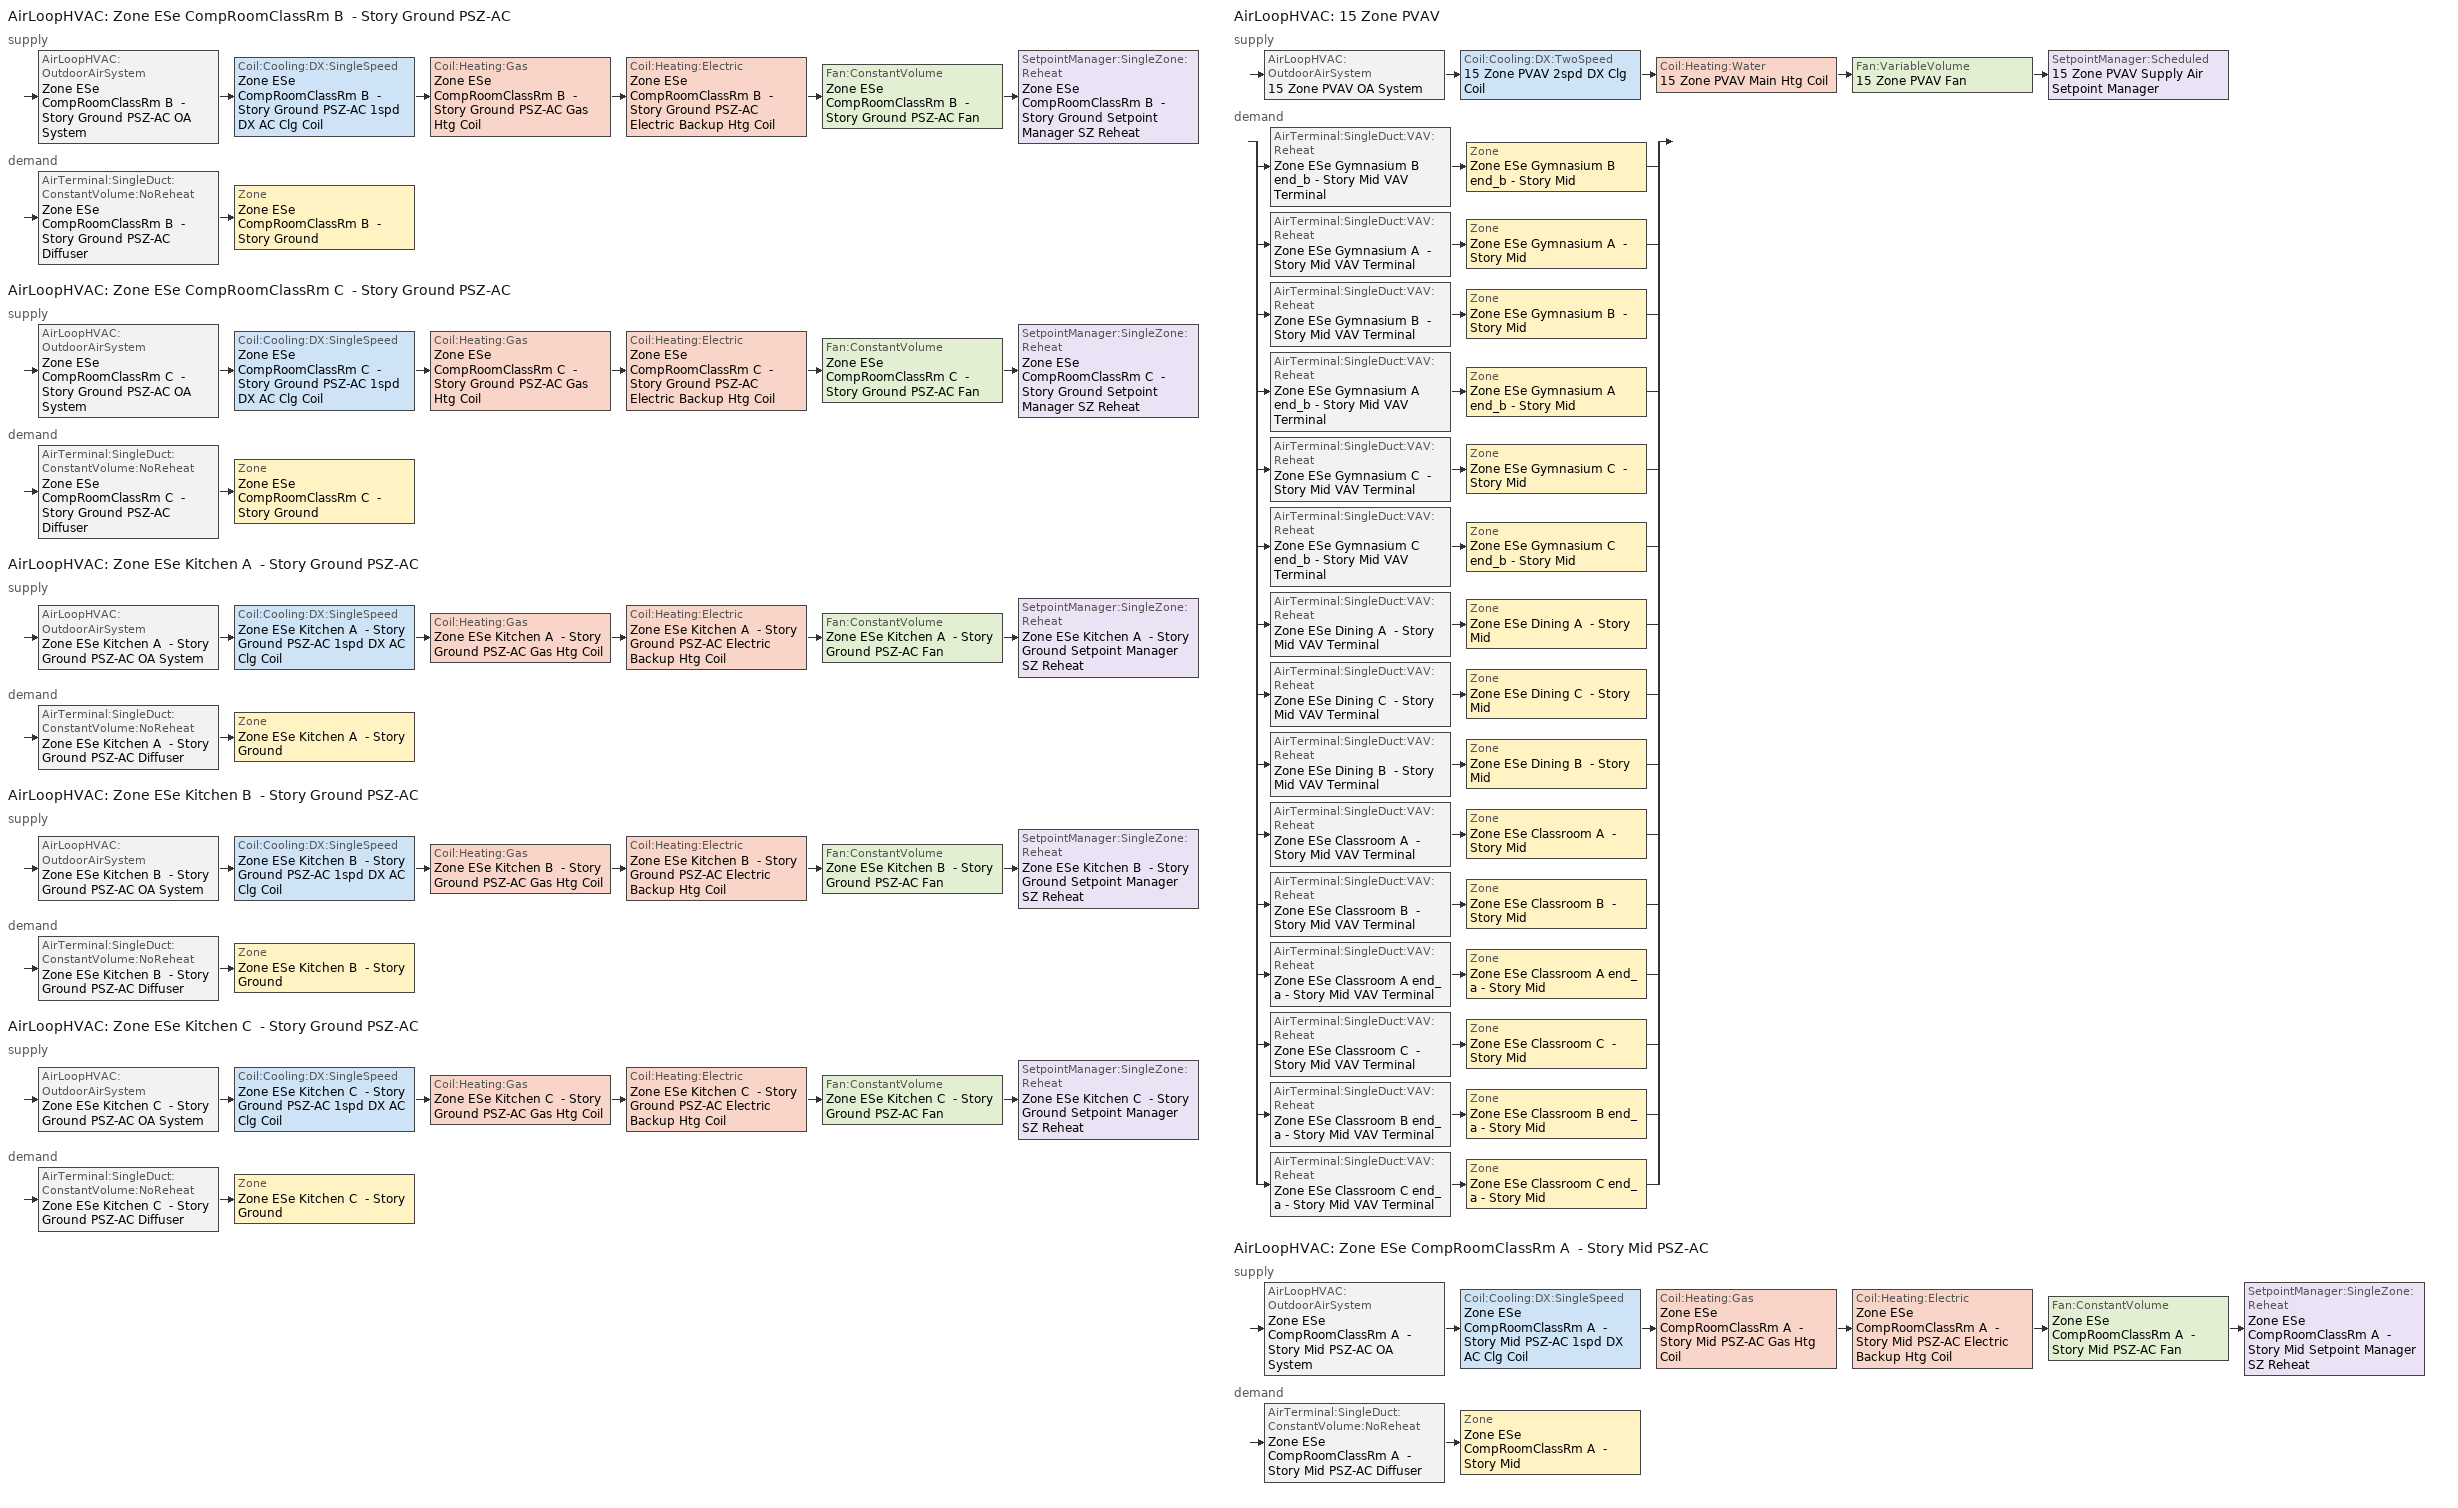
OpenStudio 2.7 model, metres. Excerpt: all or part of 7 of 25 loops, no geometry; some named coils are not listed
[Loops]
AirLoopHVAC 'Zone ESe CompRoomClassRm B  - Story Ground PSZ-AC'
 supply: AirLoopHVAC:OutdoorAirSystem 'Zone ESe CompRoomClassRm B  - Story Ground PSZ-AC OA System' > Coil:Cooling:DX:SingleSpeed 'Zone ESe CompRoomClassRm B  - Story Ground PSZ-AC 1spd DX AC Clg Coil' > Coil:Heating:Gas 'Zone ESe CompRoomClassRm B  - Story Ground PSZ-AC Gas Htg Coil' > Coil:Heating:Electric 'Zone ESe CompRoomClassRm B  - Story Ground PSZ-AC Electric Backup Htg Coil' > Fan:ConstantVolume 'Zone ESe CompRoomClassRm B  - Story Ground PSZ-AC Fan' > SetpointManager:SingleZone:Reheat 'Zone ESe CompRoomClassRm B  - Story Ground Setpoint Manager SZ Reheat'
 demand: AirTerminal:SingleDuct:ConstantVolume:NoReheat 'Zone ESe CompRoomClassRm B  - Story Ground PSZ-AC Diffuser' > Zone 'Zone ESe CompRoomClassRm B  - Story Ground'
AirLoopHVAC 'Zone ESe CompRoomClassRm C  - Story Ground PSZ-AC'
 supply: AirLoopHVAC:OutdoorAirSystem 'Zone ESe CompRoomClassRm C  - Story Ground PSZ-AC OA System' > Coil:Cooling:DX:SingleSpeed 'Zone ESe CompRoomClassRm C  - Story Ground PSZ-AC 1spd DX AC Clg Coil' > Coil:Heating:Gas 'Zone ESe CompRoomClassRm C  - Story Ground PSZ-AC Gas Htg Coil' > Coil:Heating:Electric 'Zone ESe CompRoomClassRm C  - Story Ground PSZ-AC Electric Backup Htg Coil' > Fan:ConstantVolume 'Zone ESe CompRoomClassRm C  - Story Ground PSZ-AC Fan' > SetpointManager:SingleZone:Reheat 'Zone ESe CompRoomClassRm C  - Story Ground Setpoint Manager SZ Reheat'
 demand: AirTerminal:SingleDuct:ConstantVolume:NoReheat 'Zone ESe CompRoomClassRm C  - Story Ground PSZ-AC Diffuser' > Zone 'Zone ESe CompRoomClassRm C  - Story Ground'
AirLoopHVAC 'Zone ESe Kitchen A  - Story Ground PSZ-AC'
 supply: AirLoopHVAC:OutdoorAirSystem 'Zone ESe Kitchen A  - Story Ground PSZ-AC OA System' > Coil:Cooling:DX:SingleSpeed 'Zone ESe Kitchen A  - Story Ground PSZ-AC 1spd DX AC Clg Coil' > Coil:Heating:Gas 'Zone ESe Kitchen A  - Story Ground PSZ-AC Gas Htg Coil' > Coil:Heating:Electric 'Zone ESe Kitchen A  - Story Ground PSZ-AC Electric Backup Htg Coil' > Fan:ConstantVolume 'Zone ESe Kitchen A  - Story Ground PSZ-AC Fan' > SetpointManager:SingleZone:Reheat 'Zone ESe Kitchen A  - Story Ground Setpoint Manager SZ Reheat'
 demand: AirTerminal:SingleDuct:ConstantVolume:NoReheat 'Zone ESe Kitchen A  - Story Ground PSZ-AC Diffuser' > Zone 'Zone ESe Kitchen A  - Story Ground'
AirLoopHVAC 'Zone ESe Kitchen B  - Story Ground PSZ-AC'
 supply: AirLoopHVAC:OutdoorAirSystem 'Zone ESe Kitchen B  - Story Ground PSZ-AC OA System' > Coil:Cooling:DX:SingleSpeed 'Zone ESe Kitchen B  - Story Ground PSZ-AC 1spd DX AC Clg Coil' > Coil:Heating:Gas 'Zone ESe Kitchen B  - Story Ground PSZ-AC Gas Htg Coil' > Coil:Heating:Electric 'Zone ESe Kitchen B  - Story Ground PSZ-AC Electric Backup Htg Coil' > Fan:ConstantVolume 'Zone ESe Kitchen B  - Story Ground PSZ-AC Fan' > SetpointManager:SingleZone:Reheat 'Zone ESe Kitchen B  - Story Ground Setpoint Manager SZ Reheat'
 demand: AirTerminal:SingleDuct:ConstantVolume:NoReheat 'Zone ESe Kitchen B  - Story Ground PSZ-AC Diffuser' > Zone 'Zone ESe Kitchen B  - Story Ground'
AirLoopHVAC 'Zone ESe Kitchen C  - Story Ground PSZ-AC'
 supply: AirLoopHVAC:OutdoorAirSystem 'Zone ESe Kitchen C  - Story Ground PSZ-AC OA System' > Coil:Cooling:DX:SingleSpeed 'Zone ESe Kitchen C  - Story Ground PSZ-AC 1spd DX AC Clg Coil' > Coil:Heating:Gas 'Zone ESe Kitchen C  - Story Ground PSZ-AC Gas Htg Coil' > Coil:Heating:Electric 'Zone ESe Kitchen C  - Story Ground PSZ-AC Electric Backup Htg Coil' > Fan:ConstantVolume 'Zone ESe Kitchen C  - Story Ground PSZ-AC Fan' > SetpointManager:SingleZone:Reheat 'Zone ESe Kitchen C  - Story Ground Setpoint Manager SZ Reheat'
 demand: AirTerminal:SingleDuct:ConstantVolume:NoReheat 'Zone ESe Kitchen C  - Story Ground PSZ-AC Diffuser' > Zone 'Zone ESe Kitchen C  - Story Ground'
AirLoopHVAC '15 Zone PVAV'
 supply: AirLoopHVAC:OutdoorAirSystem '15 Zone PVAV OA System' > Coil:Cooling:DX:TwoSpeed '15 Zone PVAV 2spd DX Clg Coil' > Coil:Heating:Water '15 Zone PVAV Main Htg Coil' > Fan:VariableVolume '15 Zone PVAV Fan' > SetpointManager:Scheduled '15 Zone PVAV Supply Air Setpoint Manager'
 demand: split
  | AirTerminal:SingleDuct:VAV:Reheat 'Zone ESe Gymnasium B end_b - Story Mid VAV Terminal' > Zone 'Zone ESe Gymnasium B end_b - Story Mid'
  | AirTerminal:SingleDuct:VAV:Reheat 'Zone ESe Gymnasium A  - Story Mid VAV Terminal' > Zone 'Zone ESe Gymnasium A  - Story Mid'
  | AirTerminal:SingleDuct:VAV:Reheat 'Zone ESe Gymnasium B  - Story Mid VAV Terminal' > Zone 'Zone ESe Gymnasium B  - Story Mid'
  | AirTerminal:SingleDuct:VAV:Reheat 'Zone ESe Gymnasium A end_b - Story Mid VAV Terminal' > Zone 'Zone ESe Gymnasium A end_b - Story Mid'
  | AirTerminal:SingleDuct:VAV:Reheat 'Zone ESe Gymnasium C  - Story Mid VAV Terminal' > Zone 'Zone ESe Gymnasium C  - Story Mid'
  | AirTerminal:SingleDuct:VAV:Reheat 'Zone ESe Gymnasium C end_b - Story Mid VAV Terminal' > Zone 'Zone ESe Gymnasium C end_b - Story Mid'
  | AirTerminal:SingleDuct:VAV:Reheat 'Zone ESe Dining A  - Story Mid VAV Terminal' > Zone 'Zone ESe Dining A  - Story Mid'
  | AirTerminal:SingleDuct:VAV:Reheat 'Zone ESe Dining C  - Story Mid VAV Terminal' > Zone 'Zone ESe Dining C  - Story Mid'
  | AirTerminal:SingleDuct:VAV:Reheat 'Zone ESe Dining B  - Story Mid VAV Terminal' > Zone 'Zone ESe Dining B  - Story Mid'
  | AirTerminal:SingleDuct:VAV:Reheat 'Zone ESe Classroom A  - Story Mid VAV Terminal' > Zone 'Zone ESe Classroom A  - Story Mid'
  | AirTerminal:SingleDuct:VAV:Reheat 'Zone ESe Classroom B  - Story Mid VAV Terminal' > Zone 'Zone ESe Classroom B  - Story Mid'
  | AirTerminal:SingleDuct:VAV:Reheat 'Zone ESe Classroom A end_a - Story Mid VAV Terminal' > Zone 'Zone ESe Classroom A end_a - Story Mid'
  | AirTerminal:SingleDuct:VAV:Reheat 'Zone ESe Classroom C  - Story Mid VAV Terminal' > Zone 'Zone ESe Classroom C  - Story Mid'
  | AirTerminal:SingleDuct:VAV:Reheat 'Zone ESe Classroom B end_a - Story Mid VAV Terminal' > Zone 'Zone ESe Classroom B end_a - Story Mid'
  | AirTerminal:SingleDuct:VAV:Reheat 'Zone ESe Classroom C end_a - Story Mid VAV Terminal' > Zone 'Zone ESe Classroom C end_a - Story Mid'
AirLoopHVAC 'Zone ESe CompRoomClassRm A  - Story Mid PSZ-AC'
 supply: AirLoopHVAC:OutdoorAirSystem 'Zone ESe CompRoomClassRm A  - Story Mid PSZ-AC OA System' > Coil:Cooling:DX:SingleSpeed 'Zone ESe CompRoomClassRm A  - Story Mid PSZ-AC 1spd DX AC Clg Coil' > Coil:Heating:Gas 'Zone ESe CompRoomClassRm A  - Story Mid PSZ-AC Gas Htg Coil' > Coil:Heating:Electric 'Zone ESe CompRoomClassRm A  - Story Mid PSZ-AC Electric Backup Htg Coil' > Fan:ConstantVolume 'Zone ESe CompRoomClassRm A  - Story Mid PSZ-AC Fan' > SetpointManager:SingleZone:Reheat 'Zone ESe CompRoomClassRm A  - Story Mid Setpoint Manager SZ Reheat'
 demand: AirTerminal:SingleDuct:ConstantVolume:NoReheat 'Zone ESe CompRoomClassRm A  - Story Mid PSZ-AC Diffuser' > Zone 'Zone ESe CompRoomClassRm A  - Story Mid'
[Sizing:Zone] Zone Cooling Design Supply Air Temperature Input Method=SupplyAirTemperature; Zone Cooling Design Supply Air Temperature {C}=12.7778; Zone Cooling Design Supply Air Temperature Difference {deltaC}=11.11; Zone Heating Design Supply Air Temperature Input Method=SupplyAirTemperature; Zone Heating Design Supply Air Temperature {C}=50; Zone Heating Design Supply Air Temperature Difference {deltaC}=11.11; Zone Cooling Design Supply Air Humidity Ratio {kg-H2O/kg-air}=0.0085; Zone Heating Design Supply Air Humidity Ratio {kg-H2O/kg-air}=0.008; Cooling Design Air Flow Method=DesignDay; Heating Design Air Flow Method=DesignDay; Account for Dedicated Outdoor Air System=No; Dedicated Outdoor Air System Control Strategy=NeutralSupplyAir; Dedicated Outdoor Air Low Setpoint Temperature for Design {C}=autosize; Dedicated Outdoor Air High Setpoint Temperature for Design {C}=autosize
Zone ESe CompRoomClassRm B  - Story Ground; Zone ESe CompRoomClassRm C  - Story Ground; Zone ESe Kitchen A  - Story Ground; Zone ESe Kitchen B  - Story Ground; Zone ESe Kitchen C  - Story Ground; Zone ESe Classroom A end_a - Story Mid; Zone ESe Classroom B end_a - Story Mid; Zone ESe Classroom C end_a - Story Mid; Zone ESe Classroom A  - Story Mid; Zone ESe Classroom B  - Story Mid; Zone ESe Classroom C  - Story Mid; Zone ESe CompRoomClassRm A  - Story Mid; Zone ESe Dining A  - Story Mid; Zone ESe Dining B  - Story Mid; Zone ESe Dining C  - Story Mid; Zone ESe Gymnasium A  - Story Mid; Zone ESe Gymnasium B  - Story Mid; Zone ESe Gymnasium C  - Story Mid; Zone ESe Gymnasium A end_b - Story Mid; Zone ESe Gymnasium B end_b - Story Mid; Zone ESe Gymnasium C end_b - Story Mid
[Zone equipment]
Zone ESe CompRoomClassRm B  - Story Ground: Zone ESe CompRoomClassRm B  - Story Ground PSZ-AC Diffuser
Zone ESe CompRoomClassRm C  - Story Ground: Zone ESe CompRoomClassRm C  - Story Ground PSZ-AC Diffuser
Zone ESe Kitchen A  - Story Ground: Zone ESe Kitchen A  - Story Ground Exhaust Fan, Zone ESe Kitchen A  - Story Ground PSZ-AC Diffuser
Zone ESe Kitchen B  - Story Ground: Zone ESe Kitchen B  - Story Ground Exhaust Fan, Zone ESe Kitchen B  - Story Ground PSZ-AC Diffuser
Zone ESe Kitchen C  - Story Ground: Zone ESe Kitchen C  - Story Ground Exhaust Fan, Zone ESe Kitchen C  - Story Ground PSZ-AC Diffuser
Zone ESe Classroom A end_a - Story Mid: Zone ESe Classroom A end_a - Story Mid Exhaust Fan, Zone ESe Classroom A end_a - Story Mid VAV Terminal
Zone ESe Classroom B end_a - Story Mid: Zone ESe Classroom B end_a - Story Mid Exhaust Fan, Zone ESe Classroom B end_a - Story Mid VAV Terminal
Zone ESe Classroom C end_a - Story Mid: Zone ESe Classroom C end_a - Story Mid Exhaust Fan, Zone ESe Classroom C end_a - Story Mid VAV Terminal
Zone ESe Classroom A  - Story Mid: Zone ESe Classroom A  - Story Mid Exhaust Fan, Zone ESe Classroom A  - Story Mid VAV Terminal
Zone ESe Classroom B  - Story Mid: Zone ESe Classroom B  - Story Mid Exhaust Fan, Zone ESe Classroom B  - Story Mid VAV Terminal
Zone ESe Classroom C  - Story Mid: Zone ESe Classroom C  - Story Mid Exhaust Fan, Zone ESe Classroom C  - Story Mid VAV Terminal
Zone ESe CompRoomClassRm A  - Story Mid: Zone ESe CompRoomClassRm A  - Story Mid PSZ-AC Diffuser
Zone ESe Dining A  - Story Mid: Zone ESe Dining A  - Story Mid VAV Terminal
Zone ESe Dining B  - Story Mid: Zone ESe Dining B  - Story Mid VAV Terminal
Zone ESe Dining C  - Story Mid: Zone ESe Dining C  - Story Mid VAV Terminal
Zone ESe Gymnasium A  - Story Mid: Zone ESe Gymnasium A  - Story Mid VAV Terminal
Zone ESe Gymnasium B  - Story Mid: Zone ESe Gymnasium B  - Story Mid VAV Terminal
Zone ESe Gymnasium C  - Story Mid: Zone ESe Gymnasium C  - Story Mid VAV Terminal
Zone ESe Gymnasium A end_b - Story Mid: Zone ESe Gymnasium A end_b - Story Mid VAV Terminal
Zone ESe Gymnasium B end_b - Story Mid: Zone ESe Gymnasium B end_b - Story Mid VAV Terminal
Zone ESe Gymnasium C end_b - Story Mid: Zone ESe Gymnasium C end_b - Story Mid VAV Terminal
[Fan:ZoneExhaust] Fan Total Efficiency=0.429; Pressure Rise {Pa}=124.544; System Availability Manager Coupling Mode=Decoupled
Name | Availability Schedule | Maximum Flow Rate {m3/s}
Zone ESe Classroom A  - Story Mid Exhaust Fan; Zone ESe Classroom C  - Story Mid Exhaust Fan | D_ESe_All_Fan_Yr | 0.051184
Zone ESe Classroom A end_a - Story Mid Exhaust Fan; Zone ESe Classroom C end_a - Story Mid Exhaust Fan | D_ESe_All_Fan_Yr | 0.026547
Zone ESe Classroom B  - Story Mid Exhaust Fan | D_ESe_All_Fan_Yr | 0.253736
Zone ESe Classroom B end_a - Story Mid Exhaust Fan | D_ESe_All_Fan_Yr | 0.131602
Zone ESe Kitchen A  - Story Ground Exhaust Fan; Zone ESe Kitchen C  - Story Ground Exhaust Fan | DEER Secondary School Kitchen Exhaust Fan DCV Schedule | 0.0107039
Zone ESe Kitchen B  - Story Ground Exhaust Fan | DEER Secondary School Kitchen Exhaust Fan DCV Schedule | 0.053063
[SetpointManager:Scheduled]
15 Zone PVAV Supply Air Setpoint Manager: Control Variable=Temperature; Schedule=Supply Air Temp - 55.0F 1; Setpoint Node or NodeList=15 Zone PVAV Supply Outlet Node
[AirLoopHVAC] Availability Schedule=Always On Discrete; Design Supply Air Flow Rate {m3/s}=AutoSize
Zone ESe CompRoomClassRm B  - Story Ground PSZ-AC; Zone ESe CompRoomClassRm C  - Story Ground PSZ-AC; Zone ESe Kitchen A  - Story Ground PSZ-AC; Zone ESe Kitchen B  - Story Ground PSZ-AC; Zone ESe Kitchen C  - Story Ground PSZ-AC; 15 Zone PVAV; Zone ESe CompRoomClassRm A  - Story Mid PSZ-AC
[Sizing:System] Type of Load to Size On=Sensible; Design Outdoor Air Flow Rate {m3/s}=Autosize; Preheat Design Temperature {C}=7.22222; Preheat Design Humidity Ratio {kg-H2O/kg-Air}=0.008; Precool Design Temperature {C}=12.7778; Precool Design Humidity Ratio {kg-H2O/kg-Air}=0.008; Central Cooling Design Supply Air Temperature {C}=12.7778; Sizing Option=Coincident; 100% Outdoor Air in Cooling=No; 100% Outdoor Air in Heating=No; Central Cooling Design Supply Air Humidity Ratio {kg-H2O/kg-Air}=0.0085; Central Heating Design Supply Air Humidity Ratio {kg-H2O/kg-Air}=0.008; Cooling Design Air Flow Method=DesignDay; Cooling Design Air Flow Rate {m3/s}=0; Heating Design Air Flow Method=DesignDay; Heating Design Air Flow Rate {m3/s}=0; System Outdoor Air Method=ZoneSum; Zone Maximum Outdoor Air Fraction=1; Cooling Supply Air Flow Rate Per Floor Area {m3/s-m2}=0.00996765; Cooling Fraction of Autosized Cooling Supply Air Flow Rate=1; Cooling Supply Air Flow Rate Per Unit Cooling Capacity {m3/s-W}=3.94755e-05; Heating Supply Air Flow Rate Per Floor Area {m3/s-m2}=0.00996765; Heating Fraction of Autosized Heating Supply Air Flow Rate=1; Heating Fraction of Autosized Cooling Supply Air Flow Rate=1; Heating Supply Air Flow Rate Per Unit Heating Capacity {m3/s-W}=3.15882e-05; Cooling Design Capacity Method=CoolingDesignCapacity; Cooling Design Capacity {W}=autosize; Cooling Design Capacity Per Floor Area {W/m2}=234.7; Fraction of Autosized Cooling Design Capacity=1; Heating Design Capacity Method=HeatingDesignCapacity; Heating Design Capacity {W}=autosize; Heating Design Capacity Per Floor Area {W/m2}=157; Fraction of Autosized Heating Design Capacity=1; Central Cooling Capacity Control Method=OnOff
Name | Central Heating Maximum System Air Flow Ratio | Central Heating Design Supply Air Temperature {C}
Zone ESe CompRoomClassRm B  - Story Ground PSZ-AC; Zone ESe CompRoomClassRm C  - Story Ground PSZ-AC; Zone ESe Kitchen A  - Story Ground PSZ-AC; Zone ESe Kitchen B  - Story Ground PSZ-AC; Zone ESe Kitchen C  - Story Ground PSZ-AC; Zone ESe CompRoomClassRm A  - Story Mid PSZ-AC | 1 | 50
15 Zone PVAV | 0.3 | 12.7778
[Fan:VariableVolume]
15 Zone PVAV Fan: Availability Schedule=Always On Discrete; Fan Total Efficiency=0.6045; Pressure Rise {Pa}=1017.592; Maximum Flow Rate {m3/s}=Autosize; Fan Power Minimum Flow Rate Input Method=FixedFlowRate; Fan Power Minimum Flow Fraction=0; Fan Power Minimum Air Flow Rate {m3/s}=0; Motor Efficiency=0.93; Motor In Airstream Fraction=1; Fan Power Coefficient 1=0.0407599; Fan Power Coefficient 2=0.088045; Fan Power Coefficient 3=-0.0729261; Fan Power Coefficient 4=0.94374; Fan Power Coefficient 5=0
[Coil:Cooling:DX:TwoSpeed]
15 Zone PVAV 2spd DX Clg Coil: Availability Schedule=Always On Discrete; Rated High Speed Total Cooling Capacity {W}=Autosize; Rated High Speed Sensible Heat Ratio=Autosize; Rated High Speed COP {W/W}=3; Rated High Speed Air Flow Rate {m3/s}=Autosize; Total Cooling Capacity Function of Temperature Curve=Curve Biquadratic 33; Total Cooling Capacity Function of Flow Fraction Curve=Curve Quadratic 46; Energy Input Ratio Function of Temperature Curve=Curve Biquadratic 34; Energy Input Ratio Function of Flow Fraction Curve=Curve Quadratic 47; Part Load Fraction Correlation Curve=Curve Quadratic 48; Rated Low Speed Total Cooling Capacity {W}=Autosize; Rated Low Speed Sensible Heat Ratio=0.69; Rated Low Speed COP {W/W}=3; Low Speed Total Cooling Capacity Function of Temperature Curve=Curve Biquadratic 35; Low Speed Energy Input Ratio Function of Temperature Curve=Curve Biquadratic 36; Condenser Type=AirCooled; High Speed Evaporative Condenser Effectiveness=0; High Speed Evaporative Condenser Air Flow Rate {m3/s}=Autosize; High Speed Evaporative Condenser Pump Rated Power Consumption {W}=Autosize; Low Speed Evaporative Condenser Effectiveness=0; Low Speed Evaporative Condenser Air Flow Rate {m3/s}=Autosize; Low Speed Evaporative Condenser Pump Rated Power Consumption {W}=Autosize; Basin Heater Capacity {W/K}=10; Basin Heater Setpoint Temperature {C}=2
[Controller:OutdoorAir] Maximum Outdoor Air Flow Rate {m3/s}=Autosize; Economizer Control Type=NoEconomizer; Economizer Control Action Type=ModulateFlow; Economizer Maximum Limit Dry-Bulb Temperature {C}=28; Economizer Maximum Limit Enthalpy {J/kg}=64000; Lockout Type=NoLockout; Minimum Limit Type=FixedMinimum; Minimum Outdoor Air Schedule=Always On Discrete; High Humidity Control=No; Heat Recovery Bypass Control Type=BypassWhenWithinEconomizerLimits
Name | Minimum Outdoor Air Flow Rate {m3/s} | Controller Mechanical Ventilation
Zone ESe CompRoomClassRm B  - Story Ground PSZ-AC OA System Controller | 0 | Controller Mechanical Ventilation 3
Zone ESe CompRoomClassRm C  - Story Ground PSZ-AC OA System Controller | 0 | Controller Mechanical Ventilation 4
Zone ESe Kitchen A  - Story Ground PSZ-AC OA System Controller | 0 | Controller Mechanical Ventilation 5
Zone ESe Kitchen B  - Story Ground PSZ-AC OA System Controller | 0 | Controller Mechanical Ventilation 6
Zone ESe Kitchen C  - Story Ground PSZ-AC OA System Controller | 0 | Controller Mechanical Ventilation 7
Controller Outdoor Air 2 | autosize | 15 Zone PVAV Ventilation Controller
Zone ESe CompRoomClassRm A  - Story Mid PSZ-AC OA System Controller | 0 | Controller Mechanical Ventilation 8
[Controller:MechanicalVentilation] Availability Schedule=Always On Discrete; System Outdoor Air Method=ZoneSum
Controller Mechanical Ventilation 3; Controller Mechanical Ventilation 4; Controller Mechanical Ventilation 5; Controller Mechanical Ventilation 6; Controller Mechanical Ventilation 7; 15 Zone PVAV Ventilation Controller; Controller Mechanical Ventilation 8
[AirLoopHVAC:OutdoorAirSystem]
Name | Controller
Zone ESe CompRoomClassRm B  - Story Ground PSZ-AC OA System | Zone ESe CompRoomClassRm B  - Story Ground PSZ-AC OA System Controller
Zone ESe CompRoomClassRm C  - Story Ground PSZ-AC OA System | Zone ESe CompRoomClassRm C  - Story Ground PSZ-AC OA System Controller
Zone ESe Kitchen A  - Story Ground PSZ-AC OA System | Zone ESe Kitchen A  - Story Ground PSZ-AC OA System Controller
Zone ESe Kitchen B  - Story Ground PSZ-AC OA System | Zone ESe Kitchen B  - Story Ground PSZ-AC OA System Controller
Zone ESe Kitchen C  - Story Ground PSZ-AC OA System | Zone ESe Kitchen C  - Story Ground PSZ-AC OA System Controller
15 Zone PVAV OA System | Controller Outdoor Air 2
Zone ESe CompRoomClassRm A  - Story Mid PSZ-AC OA System | Zone ESe CompRoomClassRm A  - Story Mid PSZ-AC OA System Controller
[AvailabilityManager:NightCycle] Control Type=CycleOnAny; Thermostat Tolerance {deltaC}=1; Cycling Run Time {s}=1800
Availability Manager Night Cycle 2; Availability Manager Night Cycle 3; Availability Manager Night Cycle 4; Availability Manager Night Cycle 5; Availability Manager Night Cycle 6; Availability Manager Night Cycle 7; Availability Manager Night Cycle 8; Availability Manager Night Cycle 9; Availability Manager Night Cycle 10; Availability Manager Night Cycle 11; Availability Manager Night Cycle 12; Availability Manager Night Cycle 13; Availability Manager Night Cycle 14; Availability Manager Night Cycle 15; Availability Manager Night Cycle 16; Availability Manager Night Cycle 17; Availability Manager Night Cycle 18; Availability Manager Night Cycle 19; Availability Manager Night Cycle 20; Availability Manager Night Cycle 21; Availability Manager Night Cycle 22
[AirTerminal:SingleDuct:VAV:Reheat] Availability Schedule=Always On Discrete; Maximum Air Flow Rate {m3/s}=AutoSize; Zone Minimum Air Flow Input Method=Constant; Constant Minimum Air Flow Fraction=0.7; Fixed Minimum Air Flow Rate {m3/s}=0; Maximum Hot Water or Steam Flow Rate {m3/s}=AutoSize; Minimum Hot Water or Steam Flow Rate {m3/s}=0; Convergence Tolerance=0.001; Damper Heating Action=ReverseWithLimits; Maximum Flow per Zone Floor Area During Reheat {m3/s-m2}=AutoSize; Maximum Flow Fraction During Reheat=AutoSize; Maximum Reheat Air Temperature {C}=50; Control For Outdoor Air=No
Name | Reheat Coil
Zone ESe Gymnasium B end_b - Story Mid VAV Terminal | Zone ESe Gymnasium B end_b - Story Mid Reheat Coil
Zone ESe Gymnasium A  - Story Mid VAV Terminal | Zone ESe Gymnasium A  - Story Mid Reheat Coil
Zone ESe Gymnasium B  - Story Mid VAV Terminal | Zone ESe Gymnasium B  - Story Mid Reheat Coil
Zone ESe Gymnasium A end_b - Story Mid VAV Terminal | Zone ESe Gymnasium A end_b - Story Mid Reheat Coil
Zone ESe Gymnasium C  - Story Mid VAV Terminal | Zone ESe Gymnasium C  - Story Mid Reheat Coil
Zone ESe Gymnasium C end_b - Story Mid VAV Terminal | Zone ESe Gymnasium C end_b - Story Mid Reheat Coil
Zone ESe Dining A  - Story Mid VAV Terminal | Zone ESe Dining A  - Story Mid Reheat Coil
Zone ESe Dining C  - Story Mid VAV Terminal | Zone ESe Dining C  - Story Mid Reheat Coil
Zone ESe Dining B  - Story Mid VAV Terminal | Zone ESe Dining B  - Story Mid Reheat Coil
Zone ESe Classroom A  - Story Mid VAV Terminal | Zone ESe Classroom A  - Story Mid Reheat Coil
Zone ESe Classroom B  - Story Mid VAV Terminal | Zone ESe Classroom B  - Story Mid Reheat Coil
Zone ESe Classroom A end_a - Story Mid VAV Terminal | Zone ESe Classroom A end_a - Story Mid Reheat Coil
Zone ESe Classroom C  - Story Mid VAV Terminal | Zone ESe Classroom C  - Story Mid Reheat Coil
Zone ESe Classroom B end_a - Story Mid VAV Terminal | Zone ESe Classroom B end_a - Story Mid Reheat Coil
Zone ESe Classroom C end_a - Story Mid VAV Terminal | Zone ESe Classroom C end_a - Story Mid Reheat Coil
[SetpointManager:SingleZone:Reheat] Minimum Supply Air Temperature {C}=12.7778; Maximum Supply Air Temperature {C}=50
Name | Control Zone | Setpoint Node or NodeList
Zone ESe CompRoomClassRm B  - Story Ground Setpoint Manager SZ Reheat | Zone ESe CompRoomClassRm B  - Story Ground | Zone ESe CompRoomClassRm B  - Story Ground PSZ-AC Supply Outlet Node
Zone ESe CompRoomClassRm C  - Story Ground Setpoint Manager SZ Reheat | Zone ESe CompRoomClassRm C  - Story Ground | Zone ESe CompRoomClassRm C  - Story Ground PSZ-AC Supply Outlet Node
Zone ESe Kitchen A  - Story Ground Setpoint Manager SZ Reheat | Zone ESe Kitchen A  - Story Ground | Zone ESe Kitchen A  - Story Ground PSZ-AC Supply Outlet Node
Zone ESe Kitchen B  - Story Ground Setpoint Manager SZ Reheat | Zone ESe Kitchen B  - Story Ground | Zone ESe Kitchen B  - Story Ground PSZ-AC Supply Outlet Node
Zone ESe Kitchen C  - Story Ground Setpoint Manager SZ Reheat | Zone ESe Kitchen C  - Story Ground | Zone ESe Kitchen C  - Story Ground PSZ-AC Supply Outlet Node
Zone ESe CompRoomClassRm A  - Story Mid Setpoint Manager SZ Reheat | Zone ESe CompRoomClassRm A  - Story Mid | Zone ESe CompRoomClassRm A  - Story Mid PSZ-AC Supply Outlet Node
[Fan:ConstantVolume] Availability Schedule=Always On Discrete; Fan Total Efficiency=0.54; Pressure Rise {Pa}=622.722; Maximum Flow Rate {m3/s}=AutoSize; Motor Efficiency=0.9; Motor In Airstream Fraction=1
Zone ESe CompRoomClassRm B  - Story Ground PSZ-AC Fan; Zone ESe CompRoomClassRm C  - Story Ground PSZ-AC Fan; Zone ESe Kitchen A  - Story Ground PSZ-AC Fan; Zone ESe Kitchen B  - Story Ground PSZ-AC Fan; Zone ESe Kitchen C  - Story Ground PSZ-AC Fan; Zone ESe CompRoomClassRm A  - Story Mid PSZ-AC Fan
[Coil:Heating:Gas] Availability Schedule=Always On Discrete; Gas Burner Efficiency=0.8; Nominal Capacity {W}=AutoSize; Parasitic Electric Load {W}=0; Parasitic Gas Load {W}=0
Zone ESe CompRoomClassRm B  - Story Ground PSZ-AC Gas Htg Coil; Zone ESe CompRoomClassRm C  - Story Ground PSZ-AC Gas Htg Coil; Zone ESe Kitchen A  - Story Ground PSZ-AC Gas Htg Coil; Zone ESe Kitchen B  - Story Ground PSZ-AC Gas Htg Coil; Zone ESe Kitchen C  - Story Ground PSZ-AC Gas Htg Coil; Zone ESe CompRoomClassRm A  - Story Mid PSZ-AC Gas Htg Coil
[Coil:Heating:Electric] Availability Schedule=Always On Discrete; Efficiency=1
Zone ESe CompRoomClassRm B  - Story Ground PSZ-AC Electric Backup Htg Coil; Zone ESe CompRoomClassRm C  - Story Ground PSZ-AC Electric Backup Htg Coil; Zone ESe Kitchen A  - Story Ground PSZ-AC Electric Backup Htg Coil; Zone ESe Kitchen B  - Story Ground PSZ-AC Electric Backup Htg Coil; Zone ESe Kitchen C  - Story Ground PSZ-AC Electric Backup Htg Coil; Zone ESe CompRoomClassRm A  - Story Mid PSZ-AC Electric Backup Htg Coil
[Coil:Cooling:DX:SingleSpeed] Availability Schedule=Always On Discrete; Rated Total Cooling Capacity {W}=autosize; Rated Sensible Heat Ratio=autosize; Rated COP {W/W}=3; Rated Air Flow Rate {m3/s}=autosize; Rated Evaporator Fan Power Per Volume Flow Rate {W/(m3/s)}=773.3; Condenser Type=AirCooled; Evaporative Condenser Effectiveness=0; Evaporative Condenser Air Flow Rate {m3/s}=Autosize; Evaporative Condenser Pump Rated Power Consumption {W}=Autosize; Crankcase Heater Capacity {W}=0; Maximum Outdoor Dry-Bulb Temperature for Crankcase Heater Operation {C}=0; Basin Heater Capacity {W/K}=0; Basin Heater Setpoint Temperature {C}=10
Name | Total Cooling Capacity Function of Temperature Curve | Total Cooling Capacity Function of Flow Fraction Curve | Energy Input Ratio Function of Temperature Curve | Energy Input Ratio Function of Flow Fraction Curve | Part Load Fraction Correlation Curve
Zone ESe CompRoomClassRm B  - Story Ground PSZ-AC 1spd DX AC Clg Coil | Curve Biquadratic 15 | Curve Quadratic 19 | Curve Biquadratic 16 | Curve Quadratic 20 | Curve Quadratic 21
Zone ESe CompRoomClassRm C  - Story Ground PSZ-AC 1spd DX AC Clg Coil | Curve Biquadratic 19 | Curve Quadratic 25 | Curve Biquadratic 20 | Curve Quadratic 26 | Curve Quadratic 27
Zone ESe Kitchen A  - Story Ground PSZ-AC 1spd DX AC Clg Coil | Curve Biquadratic 23 | Curve Quadratic 31 | Curve Biquadratic 24 | Curve Quadratic 32 | Curve Quadratic 33
Zone ESe Kitchen B  - Story Ground PSZ-AC 1spd DX AC Clg Coil | Curve Biquadratic 27 | Curve Quadratic 37 | Curve Biquadratic 28 | Curve Quadratic 38 | Curve Quadratic 39
Zone ESe Kitchen C  - Story Ground PSZ-AC 1spd DX AC Clg Coil | Curve Biquadratic 31 | Curve Quadratic 43 | Curve Biquadratic 32 | Curve Quadratic 44 | Curve Quadratic 45
Zone ESe CompRoomClassRm A  - Story Mid PSZ-AC 1spd DX AC Clg Coil | Curve Biquadratic 39 | Curve Quadratic 52 | Curve Biquadratic 40 | Curve Quadratic 53 | Curve Quadratic 54
[AirTerminal:SingleDuct:ConstantVolume:NoReheat] Availability Schedule=Always On Discrete; Maximum Air Flow Rate {m3/s}=AutoSize
Zone ESe CompRoomClassRm B  - Story Ground PSZ-AC Diffuser; Zone ESe CompRoomClassRm C  - Story Ground PSZ-AC Diffuser; Zone ESe Kitchen A  - Story Ground PSZ-AC Diffuser; Zone ESe Kitchen B  - Story Ground PSZ-AC Diffuser; Zone ESe Kitchen C  - Story Ground PSZ-AC Diffuser; Zone ESe CompRoomClassRm A  - Story Mid PSZ-AC Diffuser
[Schedule:Ruleset]
Name | Default Day Schedule | Summer Design Day Schedule | Winter Design Day Schedule
D_ESe_All_Fan_Yr | D_ESe_All_Fan_Yr Default | D_ESe_All_Fan_Yr Summer Design Day 4 | D_ESe_All_Fan_Yr Winter Design Day 4
DEER Secondary School Kitchen Exhaust Fan DCV Schedule | DEER Secondary School Kitchen Exhaust Fan DCV Schedule Default | DEER Secondary School Kitchen Exhaust Fan DCV Schedule Summer Design Day | DEER Secondary School Kitchen Exhaust Fan DCV Schedule Winter Design Day
Supply Air Temp - 55.0F 1 | Supply Air Temp - 55.0F Default 1
[Schedule:Day]
D_ESe_All_Fan_Yr Default; D_ESe_All_Fan_Yr Default|Wkdy Day; D_ESe_All_Fan_Yr Default|Wkdy Day 1; D_ESe_All_Fan_Yr Default|Wkdy Day 2: 6, 0, 0, 19, 0, 1, 24, 0, 0
D_ESe_All_Fan_Yr Sat Day; D_ESe_All_Fan_Yr Sat Day 1; D_ESe_All_Fan_Yr Sat Day 2: 6, 0, 0, 17, 0, 1, 24, 0, 0
D_ESe_All_Fan_Yr Sun Day; D_ESe_All_Fan_Yr Sun Day 1; D_ESe_All_Fan_Yr Sun Day 2; D_ESe_All_Fan_Yr Winter Design Day 4; D_ESe_All_Fan_Yr Summer Design Day 4: 24, 0, 0
DEER Secondary School Kitchen Exhaust Fan DCV Schedule Default; DEER Secondary School Kitchen Exhaust Fan DCV Schedule Summer Design Day; DEER Secondary School Kitchen Exhaust Fan DCV Schedule Winter Design Day; DEER Secondary School Kitchen Exhaust Fan DCV Schedule Default|Wkdy Day; DEER Secondary School Kitchen Exhaust Fan DCV Schedule Default|Wkdy Day 1; DEER Secondary School Kitchen Exhaust Fan DCV Schedule Default|Wkdy Day 2: 6, 0, 0, 11, 0, 0.5, 15, 0, 1, 19, 0, 0.5, 24, 0, 0
DEER Secondary School Kitchen Exhaust Fan DCV Schedule Sat Day; DEER Secondary School Kitchen Exhaust Fan DCV Schedule Sat Day 1; DEER Secondary School Kitchen Exhaust Fan DCV Schedule Sat Day 2: 6, 0, 0, 10, 0, 0.5, 15, 0, 0.83, 17, 0, 0.5, 24, 0, 0
Supply Air Temp - 55.0F Default 1: 24, 0, 12.7778
[Schedule:Rule] Date Specification Type=DateRange
Name | Schedule Ruleset | Rule Order | Day Schedule | Apply Monday | Apply Tuesday | Apply Wednesday | Apply Thursday | Apply Friday | Start Month | Start Day | End Month | End Day | Apply Saturday | Apply Sunday
Schedule Rule 189 | D_ESe_All_Fan_Yr | 8 | D_ESe_All_Fan_Yr Default|Wkdy Day | Yes | Yes | Yes | Yes | Yes | 1 | 5 | 4 | 3
Schedule Rule 190 | D_ESe_All_Fan_Yr | 7 | D_ESe_All_Fan_Yr Sat Day |  |  |  |  |  | 1 | 5 | 4 | 3 | Yes
Schedule Rule 191 | D_ESe_All_Fan_Yr | 6 | D_ESe_All_Fan_Yr Sun Day |  |  |  |  |  | 1 | 5 | 4 | 3 |  | Yes
Schedule Rule 192 | D_ESe_All_Fan_Yr | 5 | D_ESe_All_Fan_Yr Default|Wkdy Day 1 | Yes | Yes | Yes | Yes | Yes | 4 | 13 | 6 | 12
Schedule Rule 193 | D_ESe_All_Fan_Yr | 4 | D_ESe_All_Fan_Yr Sat Day 1 |  |  |  |  |  | 4 | 13 | 6 | 12 | Yes
Schedule Rule 194 | D_ESe_All_Fan_Yr | 3 | D_ESe_All_Fan_Yr Sun Day 1 |  |  |  |  |  | 4 | 13 | 6 | 12 |  | Yes
Schedule Rule 195 | D_ESe_All_Fan_Yr | 2 | D_ESe_All_Fan_Yr Default|Wkdy Day 2 | Yes | Yes | Yes | Yes | Yes | 8 | 17 | 12 | 11
Schedule Rule 196 | D_ESe_All_Fan_Yr | 1 | D_ESe_All_Fan_Yr Sat Day 2 |  |  |  |  |  | 8 | 17 | 12 | 11 | Yes
Schedule Rule 197 | D_ESe_All_Fan_Yr | 0 | D_ESe_All_Fan_Yr Sun Day 2 |  |  |  |  |  | 8 | 17 | 12 | 11 |  | Yes
Schedule Rule 198 | DEER Secondary School Kitchen Exhaust Fan DCV Schedule | 5 | DEER Secondary School Kitchen Exhaust Fan DCV Schedule Default|Wkdy Day | Yes | Yes | Yes | Yes | Yes | 1 | 5 | 4 | 3
Schedule Rule 199 | DEER Secondary School Kitchen Exhaust Fan DCV Schedule | 4 | DEER Secondary School Kitchen Exhaust Fan DCV Schedule Sat Day |  |  |  |  |  | 1 | 5 | 4 | 3 | Yes
Schedule Rule 200 | DEER Secondary School Kitchen Exhaust Fan DCV Schedule | 3 | DEER Secondary School Kitchen Exhaust Fan DCV Schedule Default|Wkdy Day 1 | Yes | Yes | Yes | Yes | Yes | 4 | 13 | 6 | 12
Schedule Rule 201 | DEER Secondary School Kitchen Exhaust Fan DCV Schedule | 2 | DEER Secondary School Kitchen Exhaust Fan DCV Schedule Sat Day 1 |  |  |  |  |  | 4 | 13 | 6 | 12 | Yes
Schedule Rule 202 | DEER Secondary School Kitchen Exhaust Fan DCV Schedule | 1 | DEER Secondary School Kitchen Exhaust Fan DCV Schedule Default|Wkdy Day 2 | Yes | Yes | Yes | Yes | Yes | 8 | 17 | 12 | 11
Schedule Rule 203 | DEER Secondary School Kitchen Exhaust Fan DCV Schedule | 0 | DEER Secondary School Kitchen Exhaust Fan DCV Schedule Sat Day 2 |  |  |  |  |  | 8 | 17 | 12 | 11 | Yes
[Schedule:Constant]
Always On Discrete: Value=1
[Curve:Biquadratic]
Name | Coefficient1 Constant | Coefficient2 x | Coefficient3 x**2 | Coefficient4 y | Coefficient5 y**2 | Coefficient6 x*y | Minimum Value of x | Maximum Value of x | Minimum Value of y | Maximum Value of y
Curve Biquadratic 15; Curve Biquadratic 19; Curve Biquadratic 23; Curve Biquadratic 27; Curve Biquadratic 31; Curve Biquadratic 39 | 0.971212 | -0.0152755 | 0.00144345 | -0.00039321 | -6.8364e-06 | -0.000290596 | -100 | 100 | -100 | 100
Curve Biquadratic 16; Curve Biquadratic 20; Curve Biquadratic 24; Curve Biquadratic 28; Curve Biquadratic 32; Curve Biquadratic 40 | 0.286871 | 0.0239022 | -0.000810648 | 0.0134585 | 0.000338936 | -0.000487004 | -100 | 100 | -100 | 100
Curve Biquadratic 33; Curve Biquadratic 35 | 0.42415 | 0.04426 | -0.00042 | 0.00333 | -8e-005 | -0.00021 | 17 | 22 | 13 | 46
Curve Biquadratic 34; Curve Biquadratic 36 | 1.23649 | -0.02431 | 0.00057 | -0.01434 | 0.00063 | -0.00038 | 17 | 22 | 13 | 46
[Curve:Quadratic]
Name | Coefficient1 Constant | Coefficient2 x | Coefficient3 x**2 | Minimum Value of x | Maximum Value of x | Minimum Curve Output | Maximum Curve Output
Curve Quadratic 19; Curve Quadratic 20; Curve Quadratic 25; Curve Quadratic 26; Curve Quadratic 31; Curve Quadratic 32; Curve Quadratic 37; Curve Quadratic 38; Curve Quadratic 43; Curve Quadratic 44; Curve Quadratic 52; Curve Quadratic 53 | 1 | 0 | 0 | -100 | 100
Curve Quadratic 21; Curve Quadratic 27; Curve Quadratic 33; Curve Quadratic 39; Curve Quadratic 45; Curve Quadratic 54 | 0.909496 | 0.0986477 | -0.00819488 | 0 | 1 | 0.7 | 1
Curve Quadratic 46 | 0.77136 | 0.34053 | -0.11088 | 0.75918 | 1.13877
Curve Quadratic 47 | 1.2055 | -0.32953 | 0.12308 | 0.75918 | 1.13877
Curve Quadratic 48 | 0.771 | 0.229 | 0 | 0 | 1
